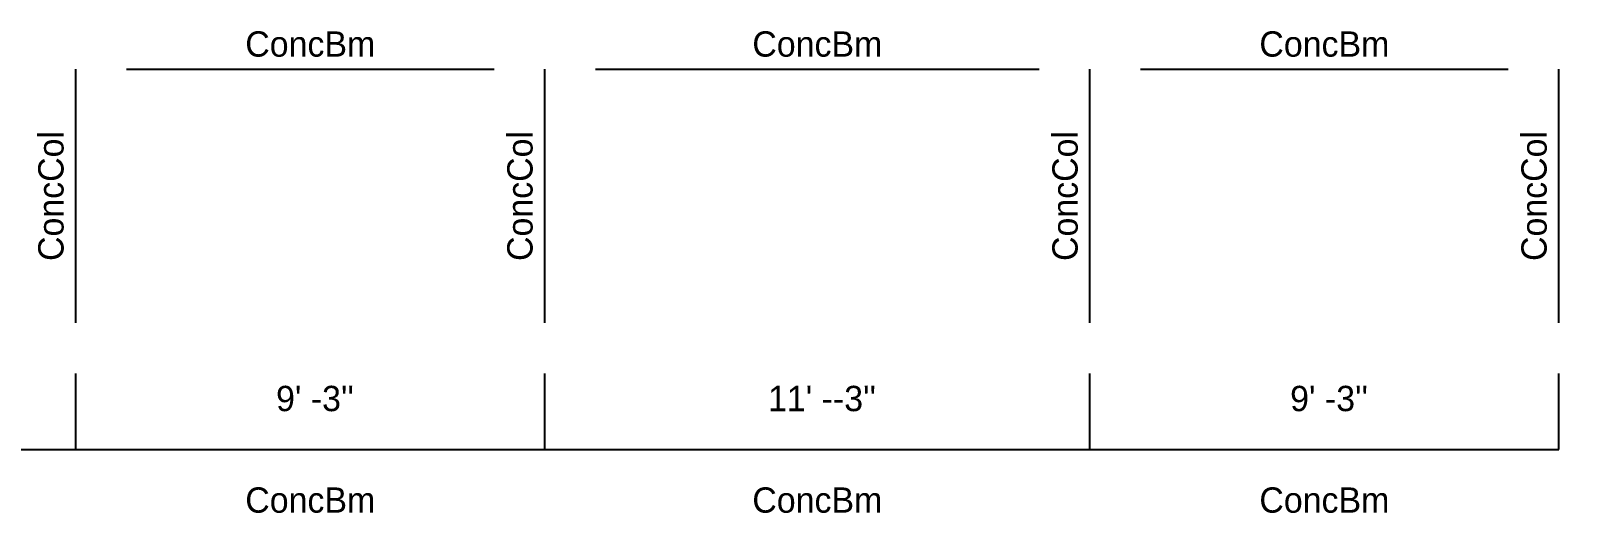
# Model space of a CAD drawing. Extents: x -38 to 2998, y -195 to 11529.
# Drawn here: x 1723.4 to 2089.8, y 2162.9 to 2277.1 of the extents above; entities that cross this region are included whole.
import ezdxf
from ezdxf.enums import TextEntityAlignment as Align

# ---------------------------------------------------------------- set-up
doc = ezdxf.new("R2010")
doc.units = 0
doc.header["$MEASUREMENT"] = 0
doc.layers.get('0').update_dxf_attribs({"linetype": 'CONTINUOUS'})
for name, color, linetype in [('CENTERLINES', 7, 'CONTINUOUS'), ('DIMENSIONS', 4, 'CONTINUOUS'), ('TEXT', 5, 'CONTINUOUS')]:
    doc.layers.add(name, color=color, linetype=linetype)
doc.dimstyles.get("Standard").update_dxf_attribs({"dimtxt": 0.18, "dimasz": 0.18, "dimexe": 0.18, "dimexo": 0.0625, "dimgap": 0.09, "dimtad": 0, "dimtih": 1, "dimtoh": 1, "dimdec": 4, "dimzin": 0, "dimtxsty": 'STANDARD', "dimcen": 0.09, "dimazin": 3, "dimtfac": 1, "dimtdec": 4, "dimtofl": 0, "dimtmove": 0, "dimatfit": 3, "dimtolj": 1, "dimtzin": 0})

# ---------------------------------------------------------------- blocks, each defined once
blk = doc.blocks.new('*D9733')
at = {"color": 1, "linetype": 'BYBLOCK'}
for points in [[(1516.77, 2182.77), (1515.71, 2181.71), (1508.29, 2174.29), (1507.23, 2173.23)], [(1738.77, 2182.77), (1737.71, 2181.71), (1730.29, 2174.29), (1729.23, 2173.23)]]:
    blk.add_solid(points, dxfattribs=at)
at = {"layer": 'DIMENSIONS', "color": 9, "linetype": 'BYBLOCK'}
for p, q in [((1512, 2178), (1512, 2196)), ((1734, 2178), (1734, 2196))]:
    blk.add_line(p, q, dxfattribs=at)
at = {"layer": 'DIMENSIONS', "color": 0, "linetype": 'BYBLOCK'}
blk.add_line((1512, 2178), (1734, 2178), dxfattribs=at)
at = {"layer": 'DIMENSIONS', "color": 0, "linetype": 'BYBLOCK', "insert": (1623, 2190), "char_height": 6, "attachment_point": 5}
blk.add_mtext("\\A1; 18' -6''", dxfattribs=at)
blk = doc.blocks.new('*D9734')
at = {"color": 1, "linetype": 'BYBLOCK'}
for points in [[(1738.77, 2182.77), (1737.71, 2181.71), (1730.29, 2174.29), (1729.23, 2173.23)], [(1849.77, 2182.77), (1848.71, 2181.71), (1841.29, 2174.29), (1840.23, 2173.23)]]:
    blk.add_solid(points, dxfattribs=at)
at = {"layer": 'DIMENSIONS', "color": 9, "linetype": 'BYBLOCK'}
for p, q in [((1734, 2178), (1734, 2196)), ((1845, 2178), (1845, 2196))]:
    blk.add_line(p, q, dxfattribs=at)
at = {"layer": 'DIMENSIONS', "color": 0, "linetype": 'BYBLOCK'}
blk.add_line((1734, 2178), (1845, 2178), dxfattribs=at)
at = {"layer": 'DIMENSIONS', "color": 0, "linetype": 'BYBLOCK', "insert": (1789.5, 2190), "char_height": 6, "attachment_point": 5}
blk.add_mtext("\\A1; 9' -3''", dxfattribs=at)
blk = doc.blocks.new('*D9735')
at = {"color": 1, "linetype": 'BYBLOCK'}
for points in [[(1849.77, 2182.77), (1848.71, 2181.71), (1841.29, 2174.29), (1840.23, 2173.23)], [(1978.77, 2182.77), (1977.71, 2181.71), (1970.29, 2174.29), (1969.23, 2173.23)]]:
    blk.add_solid(points, dxfattribs=at)
at = {"layer": 'DIMENSIONS', "color": 9, "linetype": 'BYBLOCK'}
for p, q in [((1845, 2178), (1845, 2196)), ((1974, 2178), (1974, 2196))]:
    blk.add_line(p, q, dxfattribs=at)
at = {"layer": 'DIMENSIONS', "color": 0, "linetype": 'BYBLOCK'}
blk.add_line((1845, 2178), (1974, 2178), dxfattribs=at)
at = {"layer": 'DIMENSIONS', "color": 0, "linetype": 'BYBLOCK', "insert": (1909.5, 2190), "char_height": 6, "attachment_point": 5}
blk.add_mtext("\\A1; 11' --3''", dxfattribs=at)
blk = doc.blocks.new('*D9736')
at = {"color": 1, "linetype": 'BYBLOCK'}
for points in [[(1978.77, 2182.77), (1977.71, 2181.71), (1970.29, 2174.29), (1969.23, 2173.23)], [(2089.77, 2182.77), (2088.71, 2181.71), (2081.29, 2174.29), (2080.23, 2173.23)]]:
    blk.add_solid(points, dxfattribs=at)
at = {"layer": 'DIMENSIONS', "color": 9, "linetype": 'BYBLOCK'}
for p, q in [((1974, 2178), (1974, 2196)), ((2085, 2178), (2085, 2196))]:
    blk.add_line(p, q, dxfattribs=at)
at = {"layer": 'DIMENSIONS', "color": 0, "linetype": 'BYBLOCK'}
blk.add_line((1974, 2178), (2085, 2178), dxfattribs=at)
at = {"layer": 'DIMENSIONS', "color": 0, "linetype": 'BYBLOCK', "insert": (2029.5, 2190), "char_height": 6, "attachment_point": 5}
blk.add_mtext("\\A1; 9' -3''", dxfattribs=at)

msp = doc.modelspace()

# ---------------------------------------------------------------- linework, layer by layer
at = {"layer": 'CENTERLINES', "color": 0, "linetype": 'CONTINUOUS'}
for p, q in [((1734, 2208), (1734, 2268)), ((1746, 2268), (1833, 2268)), ((1845, 2208), (1845, 2268)), ((1857, 2268), (1962, 2268)), ((1974, 2208), (1974, 2268)), ((1986, 2268), (2073, 2268)), ((2085, 2208), (2085, 2268))]:
    msp.add_line(p, q, dxfattribs=at)

# ---------------------------------------------------------------- texts
at = {"layer": 'TEXT', "color": 0}
for p in [(1789.5, 2274), (1909.5, 2274), (2029.5, 2274), (1789.5, 2166), (1909.5, 2166), (2029.5, 2166)]:
    msp.add_text('ConcBm', height=6, dxfattribs=at).set_placement(p, align=Align.MIDDLE)
for p in [(1728, 2238), (1839, 2238), (1968, 2238), (2079, 2238)]:
    msp.add_text('ConcCol', height=6, rotation=90, dxfattribs=at).set_placement(p, align=Align.MIDDLE)

# ---------------------------------------------------------------- dimensions: what is measured, and where the dimension line sits
at = {"layer": 'DIMENSIONS'}
for base, p1, p2, picture, middle in [((1734, 2178), (1512, 2166), (1734, 2166), '*D9733', (1623, 2166)), ((1845, 2178), (1734, 2166), (1845, 2166), '*D9734', (1789.5, 2166)), ((1974, 2178), (1845, 2166), (1974, 2166), '*D9735', (1909.5, 2166)), ((2085, 2178), (1974, 2166), (2085, 2166), '*D9736', (2029.5, 2166))]:
    dim = msp.add_linear_dim(base=base, p1=p1, p2=p2, dimstyle='STANDARD', dxfattribs=at)
    dim.commit()
    dim.dimension.update_dxf_attribs({"geometry": picture, "text_midpoint": middle})

doc.saveas('drawing.dxf')
